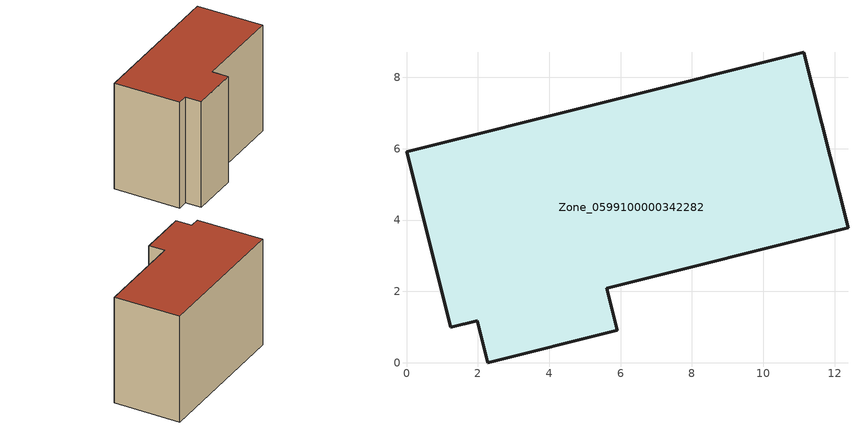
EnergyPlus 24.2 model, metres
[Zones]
Zone_0599100000342282
 floor ground (C_G): 5.61,2.09 5.91,0.91 2.28,0 1.99,1.18 1.24,0.99 0,5.91 11.14,8.7 12.38,3.79 z0
 wall outside (C_F): 11.14,8.7 0,5.91 1.24,0.99 1.99,1.18 2.28,0 5.91,0.91 5.61,2.09 12.38,3.79 11.14,8.7 z0:8.37
 roof outside (C_R): 5.61,2.09 12.38,3.79 11.14,8.7 0,5.91 1.24,0.99 1.99,1.18 2.28,0 5.91,0.91 z8.37
[BUILDING]
Pand.0599100000342282: North Axis=0; Terrain=City; Loads Convergence Tolerance Value=0.04; Temperature Convergence Tolerance Value=0.4; Solar Distribution=FullExterior; Maximum Number of Warmup Days=25; Minimum Number of Warmup Days=1
[Site:Location]
Rotterdam.The.Hague.AP_ZH_NLD Design_Conditions: Latitude=51.96; Longitude=4.45; Time Zone=1; Elevation=-4.5
[SITE:GROUNDTEMPERATURE:BUILDINGSURFACE]
18, 18, 18, 18, 18, 18, 18, 18, 18, 18, 18, 18
[MATERIAL] Thermal Absorptance=0.9; Solar Absorptance=0.7; Visible Absorptance=0.7
Name | Roughness | Thickness | Conductivity | Density | Specific Heat
G.TC.1992-2005 | MediumSmooth | 0.15 | 0.06 | 540 | 1210
F.TC.1992-2005 | Rough | 0.3 | 0.12 | 1920 | 840
R.TC.1992-2005 | MediumRough | 0.2 | 0.08 | 1500 | 1000
[CONSTRUCTION]
C_G: G.TC.1992-2005
C_F: F.TC.1992-2005
C_R: R.TC.1992-2005
[ZONE]
Zone_0599100000342282: Type=1; Multiplier=1; Ceiling Height=Autocalculate; Volume=Autocalculate; Floor Area=autocalculate; Part of Total Floor Area=Yes
[ZONEINFILTRATION:DESIGNFLOWRATE]
Infil_Zone_0599100000342282: Zone or ZoneList or Space or SpaceList=Zone_0599100000342282; Schedule=AlwaysOn; Design Flow Rate Calculation Method=Flow/Area; Flow Rate per Floor Area=0.0015; Constant Term Coefficient=1; Temperature Term Coefficient=0; Velocity Term Coefficient=0; Velocity Squared Term Coefficient=0
[HVACTEMPLATE:ZONE:IDEALLOADSAIRSYSTEM]
Zone_0599100000342282: Maximum Heating Supply Air Temperature=50; Minimum Cooling Supply Air Temperature=13; Maximum Heating Supply Air Humidity Ratio=0.0156; Minimum Cooling Supply Air Humidity Ratio=0.0077; Heating Limit=NoLimit; Cooling Limit=NoLimit; Dehumidification Control Type=ConstantSensibleHeatRatio; Cooling Sensible Heat Ratio=0.7; Dehumidification Setpoint=60; Humidification Control Type=None; Humidification Setpoint=30; Outdoor Air Method=None; Outdoor Air Flow Rate per Person=0.00944; Outdoor Air Flow Rate per Zone Floor Area=0; Outdoor Air Flow Rate per Zone=0; Demand Controlled Ventilation Type=None; Outdoor Air Economizer Type=NoEconomizer; Heat Recovery Type=None; Sensible Heat Recovery Effectiveness=0.7; Latent Heat Recovery Effectiveness=0.65
[ZONECONTROL:THERMOSTAT]
ThermostatControl_Zone_0599100000342282: Zone or ZoneList=Zone_0599100000342282; Control Type Schedule=DualSetpointControlType; Control 1=Thermostat_Zone_0599100000342282; Temperature Difference Between Cutout And Setpoint=0
[THERMOSTATSETPOINT:DUALSETPOINT]
Thermostat_Zone_0599100000342282: Heating Setpoint Temperature Schedule=HeatingSetpoint_Zone_0599100000342282; Cooling Setpoint Temperature Schedule=CoolingSetpoint_Zone_0599100000342282
[SCHEDULE:COMPACT]
HeatingSetpoint_Zone_0599100000342282: Through: 12/31, For: AllDays, Until: 24:00, 21
CoolingSetpoint_Zone_0599100000342282: Through: 12/31, For: AllDays, Until: 24:00, 24
DualSetpointControlType: Through: 12/31, For: AllDays, Until: 24:00, 4
AlwaysOn: Through: 12/31, For: AllDays, Until: 24:00, 1
